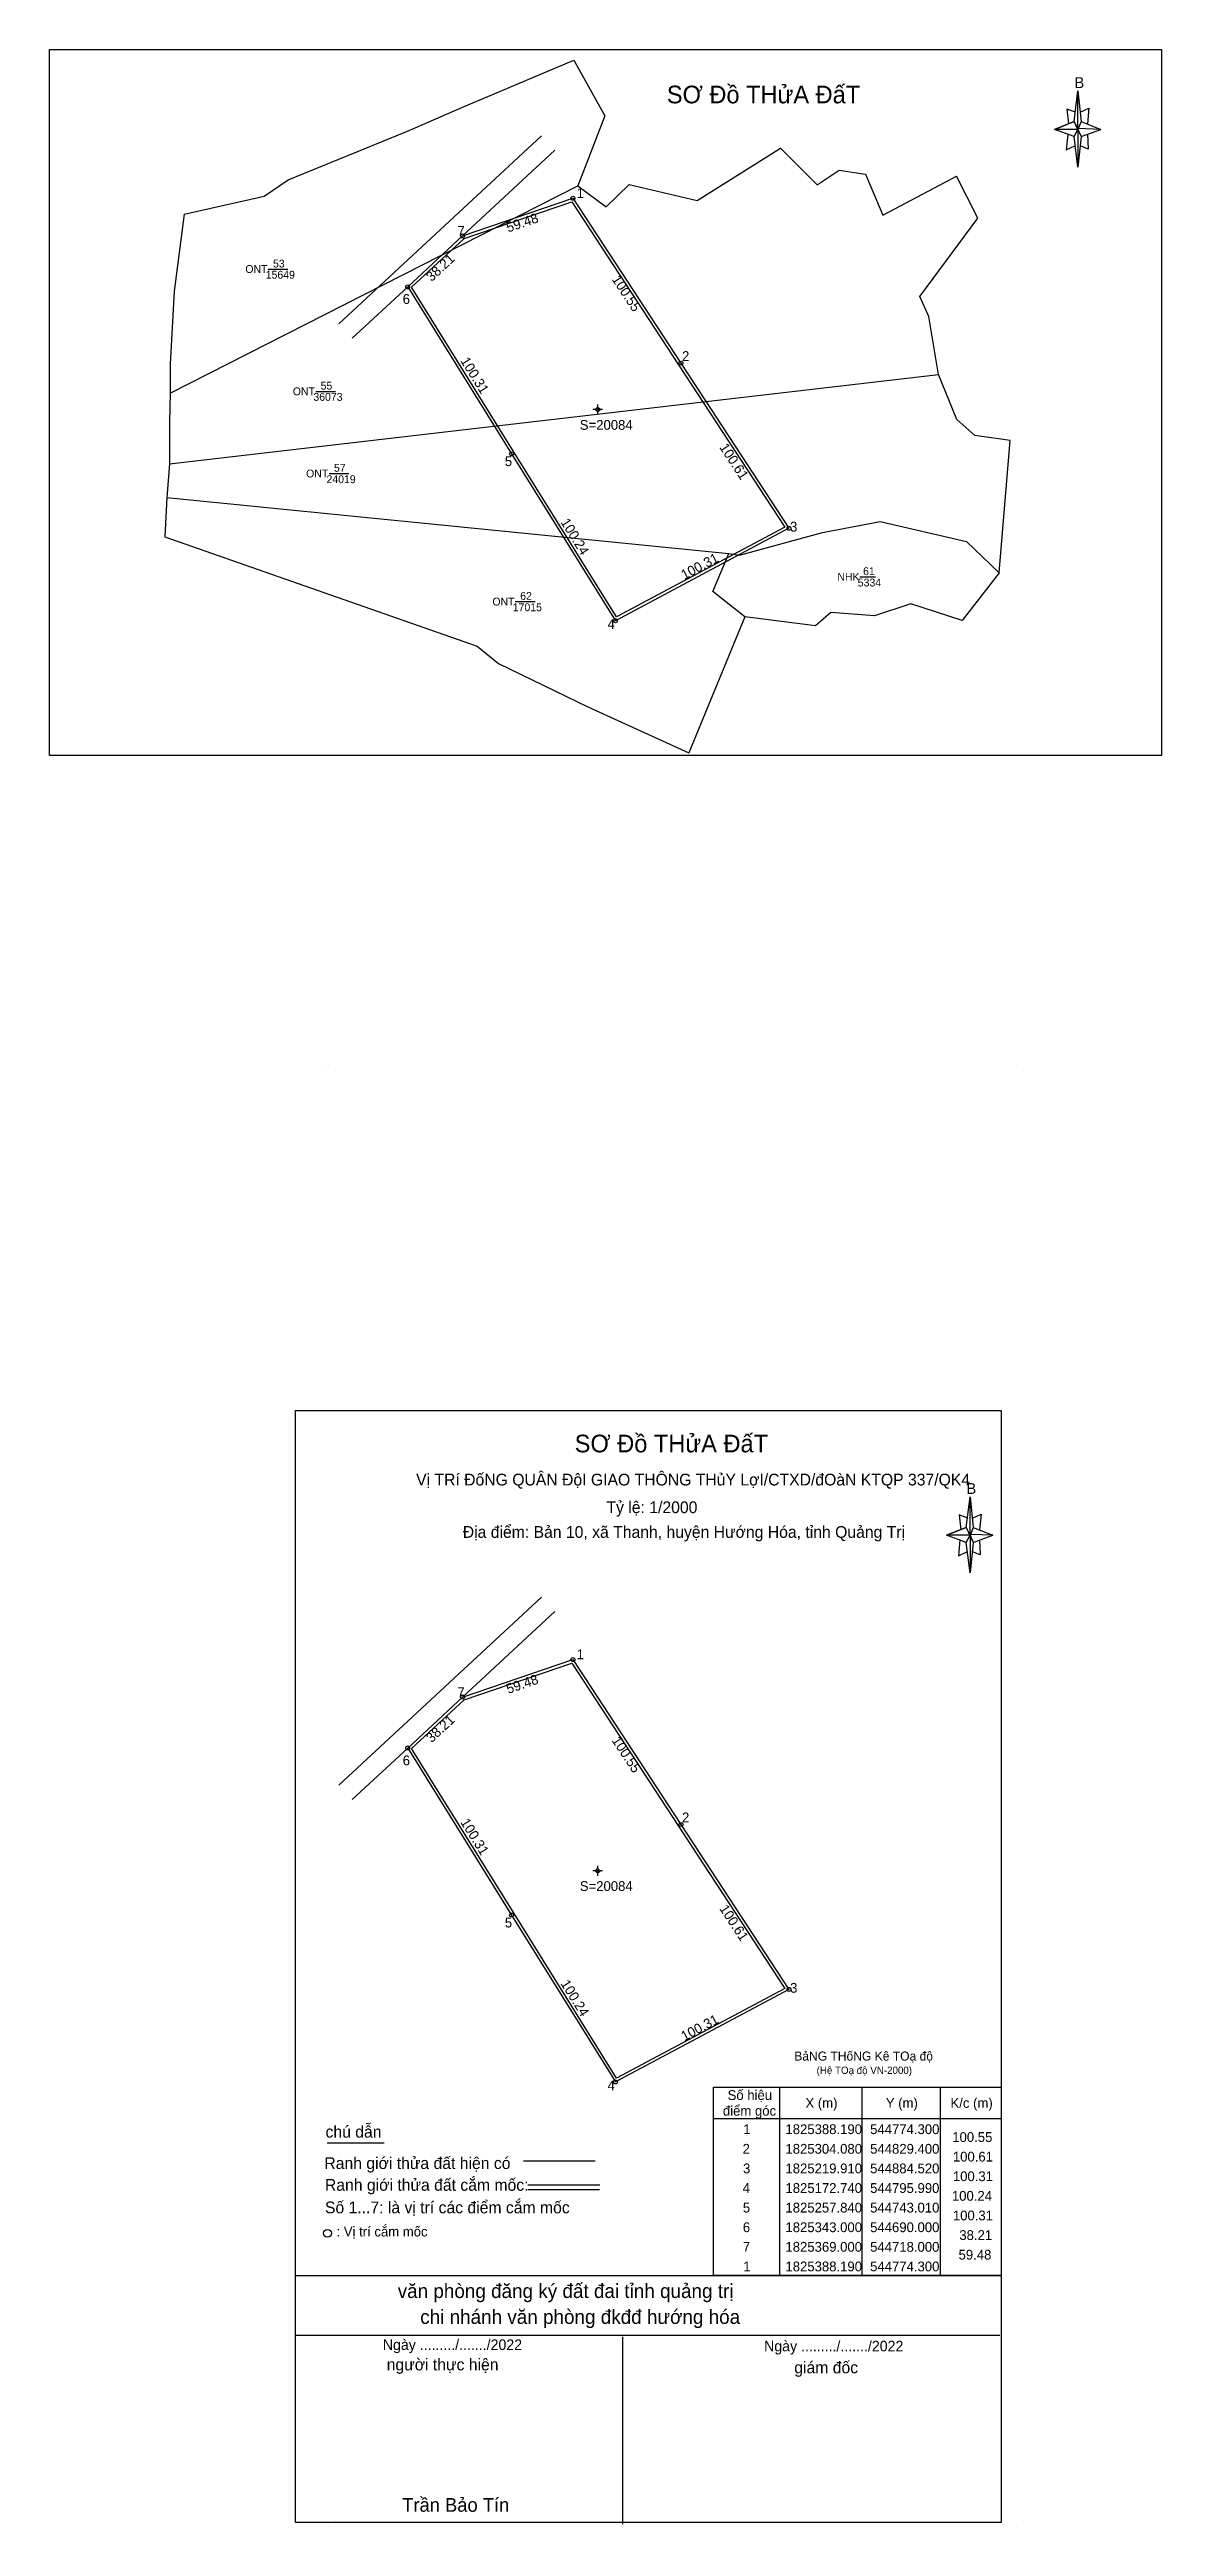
# Model space of a CAD drawing. Extents: x 544507 to 545075, y 1824201 to 1825464.
import ezdxf

# ---------------------------------------------------------------- set-up
doc = ezdxf.new("R2010")
doc.units = 0
for name, color, linetype in [('Level 1', 7, 'Continuous'), ('Level 10', 7, 'Continuous'), ('Level 11', 7, 'Continuous'), ('Level 13', 7, 'Continuous'), ('Level 17', 7, 'Continuous'), ('Level 23', 7, 'Continuous'), ('Level 5', 7, 'Continuous'), ('Level 6', 7, 'Continuous'), ('Level 63', 7, 'Continuous')]:
    doc.layers.add(name, color=color, linetype=linetype)

msp = doc.modelspace()

# ---------------------------------------------------------------- linework, layer by layer
at = {"layer": 'Level 1'}
for points in [[(544773.7, 1825386.4), (544828.1, 1825303.2), (544882.4, 1825220.5), (544796.5, 1825174.7), (544744.3, 1825258.6), (544691.9, 1825342.8), (544718.8, 1825367.7)], [(544773.7, 1824641.1), (544828.1, 1824558), (544882.4, 1824475.2), (544796.5, 1824429.5), (544744.3, 1824513.4), (544691.9, 1824597.5), (544718.8, 1824622.4)]]:
    msp.add_lwpolyline(points, close=True, dxfattribs=at)
msp.add_circle((544649.1, 1824350.3), 2, dxfattribs=at)
at = {"layer": 'Level 10'}
for p, q in [((544717.6, 1825434.4), (544774.7, 1825458.6)), ((544774.7, 1825458.6), (544790.6, 1825430.3)), ((544790.6, 1825430.3), (544776.8, 1825394.5)), ((544654.9, 1825324.1), (544758.3, 1825420)), ((544718, 1825369), (544765.1, 1825412.7)), ((544568.8, 1825288.8), (544776.8, 1825394.5)), ((544718, 1825369), (544774.3, 1825388.2)), ((544774.3, 1825388.2), (544829.4, 1825304.1)), ((544690, 1825343), (544718, 1825369)), ((544661.7, 1825316.8), (544690, 1825343)), ((544690, 1825343), (544743, 1825257.8)), ((544568.5, 1825252.7), (544960.8, 1825298.3)), ((544829.4, 1825304.1), (544884.5, 1825219.9)), ((544743, 1825257.8), (544796, 1825172.7)), ((544567.1, 1825235.6), (544853.8, 1825207)), ((544884.5, 1825219.9), (544796, 1825172.7)), ((544991.7, 1825197.2), (544972.9, 1825172.9)), ((544861.9, 1825174.8), (544833.4, 1825105.3)), ((544654.9, 1824578.8), (544758.3, 1824674.8)), ((544718, 1824623.8), (544765.1, 1824667.5)), ((544718, 1824623.8), (544774.3, 1824643)), ((544774.3, 1824643), (544829.4, 1824558.8)), ((544690, 1824597.8), (544718, 1824623.8)), ((544661.7, 1824571.5), (544690, 1824597.8)), ((544690, 1824597.8), (544743, 1824512.6)), ((544829.4, 1824558.8), (544884.5, 1824474.7)), ((544743, 1824512.6), (544796, 1824427.5)), ((544884.5, 1824474.7), (544796, 1824427.5))]:
    msp.add_line(p, q, dxfattribs=at)
for points in [[(544629, 1825397.6), (544689.9, 1825422.4), (544717.6, 1825434.4)], [(544776.8, 1825394.5), (544791.2, 1825383.8), (544802.9, 1825395.2), (544837.7, 1825387), (544880.2, 1825413.8), (544898.8, 1825395), (544910.1, 1825402.5), (544923.6, 1825400.5), (544932.3, 1825379.5), (544970, 1825399.5)], [(544960.8, 1825298.3), (544955.9, 1825327.9), (544951.2, 1825338.1), (544980.8, 1825378.1), (544970, 1825399.5)], [(544576, 1825380.1), (544616.8, 1825389.2), (544629, 1825397.6)], [(544991.7, 1825197.2), (544997.4, 1825264.6), (544979.3, 1825267.2), (544970.2, 1825275.3), (544960.8, 1825298.3)], [(544853.8, 1825207), (544859.3, 1825206.1), (544901.6, 1825217.7), (544931, 1825223.3), (544975.1, 1825213.1), (544991.7, 1825197.2)], [(544566.2, 1825215.6), (544725.5, 1825159.8), (544736.4, 1825150.9), (544781.9, 1825128.9), (544833.4, 1825105.3)], [(544861.9, 1825174.8), (544845.7, 1825187.7), (544853.8, 1825207)], [(544972.9, 1825172.9), (544946.6, 1825181.4), (544928.1, 1825175.2), (544905.9, 1825177), (544898.1, 1825170.1), (544861.9, 1825174.8)]]:
    msp.add_lwpolyline(points, dxfattribs=at)
at = {"layer": 'Level 11'}
for p, q in [((544785.7, 1825280.5), (544784.4, 1825280.5)), ((544786.9, 1825281.7), (544785.7, 1825280.5)), ((544785.7, 1825280.5), (544786.9, 1825279.2)), ((544786.9, 1825283), (544786.9, 1825281.7)), ((544788.2, 1825280.5), (544786.9, 1825281.7)), ((544786.9, 1825279.2), (544788.2, 1825280.5)), ((544786.9, 1825279.2), (544786.9, 1825278)), ((544789.4, 1825280.5), (544788.2, 1825280.5)), ((544785.7, 1824535.2), (544784.4, 1824535.2)), ((544786.9, 1824536.5), (544785.7, 1824535.2)), ((544785.7, 1824535.2), (544786.9, 1824534)), ((544786.9, 1824537.7), (544786.9, 1824536.5)), ((544788.2, 1824535.2), (544786.9, 1824536.5)), ((544786.9, 1824534), (544788.2, 1824535.2)), ((544786.9, 1824534), (544786.9, 1824532.7)), ((544789.4, 1824535.2), (544788.2, 1824535.2))]:
    msp.add_line(p, q, dxfattribs=at)
for centre in [(544786.9, 1825280.5), (544786.9, 1824535.2)]:
    msp.add_circle(centre, 0.3, dxfattribs=at)
at = {"layer": 'Level 13'}
for points in [[(544618.8, 1825352.1), (544628.9, 1825352.1)], [(544643.1, 1825289.7), (544653.2, 1825289.7)], [(544649.9, 1825247.8), (544659.9, 1825247.8)], [(544920.6, 1825195.1), (544928.6, 1825195.1)], [(544744.9, 1825182.5), (544755, 1825182.5)]]:
    msp.add_lwpolyline(points, dxfattribs=at)
at = {"layer": 'Level 17'}
msp.add_line((544649, 1824396.5), (544678, 1824396.5), dxfattribs=at)
at = {"layer": 'Level 23'}
for p, q in [((544568.5, 1825252.7), (544567.1, 1825235.6)), ((544567.1, 1825235.6), (544566.2, 1825215.6))]:
    msp.add_line(p, q, dxfattribs=at)
for points in [[(544576, 1825380.1), (544570.8, 1825340.8), (544568.9, 1825303.6), (544568.8, 1825288.8)], [(544568.8, 1825288.8), (544568.5, 1825274), (544568.5, 1825252.7)]]:
    msp.add_lwpolyline(points, dxfattribs=at)
at = {"layer": 'Level 5'}
for p, q in [((545029.9, 1825427.3), (545031.9, 1825442.9)), ((545029.9, 1825427.3), (545019.9, 1825423.3)), ((545019.9, 1825423.3), (545029.9, 1825427.3)), ((545030.7, 1825432.1), (545026.3, 1825433.7)), ((545026.3, 1825433.7), (545027.1, 1825426.1)), ((545031.9, 1825423.3), (545029.9, 1825427.3)), ((545029.9, 1825427.3), (545033.5, 1825419.7)), ((545033.1, 1825432.1), (545037.5, 1825434.1)), ((545033.5, 1825427.3), (545043.5, 1825423.3)), ((545037.5, 1825434.1), (545036.7, 1825426.1)), ((545029.9, 1825419.7), (545019.9, 1825423.3)), ((545031.9, 1825423.3), (545019.9, 1825423.3)), ((545026.7, 1825420.9), (545025.9, 1825412.9)), ((545025.9, 1825412.9), (545030.3, 1825414.9)), ((545043.5, 1825423.3), (545031.9, 1825423.7)), ((545031.9, 1825423.7), (545031.9, 1825423.3)), ((545031.9, 1825423.3), (545033.5, 1825419.7)), ((545033.5, 1825419.7), (545031.9, 1825404.1)), ((545037.1, 1825413.3), (545033.1, 1825414.9)), ((545033.5, 1825419.7), (545043.5, 1825423.3)), ((545033.5, 1825419.7), (545043.5, 1825423.3)), ((545036.7, 1825420.9), (545037.1, 1825413.3)), ((544648.1, 1824946.3), (544648.1, 1824946.3)), ((544648.1, 1824946.3), (544648.1, 1824946.3)), ((544648.1, 1824946.3), (544648.1, 1824946.3)), ((544649.7, 1824946), (544649.7, 1824946)), ((544649.7, 1824946), (544649.7, 1824946)), ((544974.9, 1824710.3), (544976.9, 1824725.9)), ((544978.1, 1824715.1), (544982.5, 1824717.1)), ((544982.5, 1824717.1), (544981.7, 1824709.1)), ((544974.9, 1824710.3), (544964.9, 1824706.3)), ((544964.9, 1824706.3), (544974.9, 1824710.3)), ((544974.9, 1824702.7), (544964.9, 1824706.3)), ((544976.9, 1824706.3), (544964.9, 1824706.3)), ((544975.7, 1824715.1), (544971.3, 1824716.7)), ((544971.3, 1824716.7), (544972.1, 1824709.1)), ((544976.9, 1824706.3), (544974.9, 1824710.3)), ((544974.9, 1824710.3), (544978.5, 1824702.7)), ((544988.5, 1824706.3), (544976.9, 1824706.7)), ((544976.9, 1824706.7), (544976.9, 1824706.3)), ((544976.9, 1824706.3), (544978.5, 1824702.7)), ((544978.5, 1824710.3), (544988.5, 1824706.3)), ((544978.5, 1824702.7), (544988.5, 1824706.3)), ((544978.5, 1824702.7), (544988.5, 1824706.3)), ((544971.7, 1824703.9), (544970.9, 1824695.9)), ((544970.9, 1824695.9), (544975.3, 1824697.9)), ((544978.5, 1824702.7), (544976.9, 1824687.1)), ((544982.1, 1824696.3), (544978.1, 1824697.9)), ((544981.7, 1824703.9), (544982.1, 1824696.3)), ((544632.8, 1824328.8), (544992.8, 1824328.8)), ((544632.8, 1824298.4), (544992, 1824298.4)), ((544632.8, 1824298.4), (544992, 1824298.4)), ((544632.8, 1824298.4), (544992, 1824298.4)), ((544632.8, 1824202.8), (544632.8, 1824298.4)), ((544799.7, 1824201.9), (544799.7, 1824297.5)), ((544992.8, 1824202.8), (544632.8, 1824202.8)), ((544648.1, 1824201), (544648.1, 1824201)), ((544648.1, 1824201), (544648.1, 1824201)), ((544648.1, 1824201), (544648.1, 1824201)), ((544649.7, 1824200.8), (544649.7, 1824200.8)), ((544649.7, 1824200.8), (544649.7, 1824200.8)), ((544649.7, 1824200.8), (544649.7, 1824200.8))]:
    msp.add_line(p, q, dxfattribs=at)
for points in [[(544507.3, 1825104), (544507.3, 1825464), (545074.5, 1825464), (545074.5, 1825104)], [(545031.9, 1825442.9), (545033.5, 1825427.3), (545031.9, 1825423.3)], [(545031.9, 1825423.3), (545031.9, 1825404.1), (545029.9, 1825419.7)], [(544632.8, 1824770), (544992.8, 1824770), (544992.8, 1824202.8), (544632.8, 1824202.8)], [(544976.9, 1824725.9), (544978.5, 1824710.3), (544976.9, 1824706.3)], [(544976.9, 1824706.3), (544976.9, 1824687.1), (544974.9, 1824702.7)]]:
    msp.add_lwpolyline(points, close=True, dxfattribs=at)
at = {"layer": 'Level 6'}
for p, q in [((545000.4, 1824946.1), (545000.4, 1824946.1)), ((545000.4, 1824946.1), (545000.4, 1824946.1)), ((545000.4, 1824946.1), (545000.4, 1824946.1)), ((544749.1, 1824387.2), (544785.7, 1824387.2)), ((544751.3, 1824375.1), (544788.1, 1824375.1)), ((544751.3, 1824372.7), (544787.8, 1824372.7)), ((545000.4, 1824200.8), (545000.4, 1824200.8)), ((545000.4, 1824200.8), (545000.4, 1824200.8)), ((545000.4, 1824200.8), (545000.4, 1824200.8))]:
    msp.add_line(p, q, dxfattribs=at)
at = {"layer": 'Level 63'}
for p, q in [((544879.6, 1824424.8), (544879.6, 1824328.8)), ((544921.6, 1824424.8), (544921.6, 1824328.8)), ((544961.6, 1824424.8), (544961.6, 1824328.8)), ((544846, 1824408.8), (544992.8, 1824408.8))]:
    msp.add_line(p, q, dxfattribs=at)
msp.add_lwpolyline([(544846, 1824424.8), (544992.8, 1824424.8), (544992.8, 1824328.8), (544846, 1824328.8)], close=True, dxfattribs=at)
for centre in [(544774.3, 1825388.2), (544718, 1825369), (544690, 1825343), (544829.4, 1825304.1), (544743, 1825257.8), (544884.5, 1825219.9), (544796, 1825172.7), (544774.3, 1824642.9), (544718, 1824623.8), (544690, 1824597.8), (544829.4, 1824558.8), (544743, 1824512.6), (544884.5, 1824474.7), (544796, 1824427.5)]:
    msp.add_circle(centre, 1, dxfattribs=at)

# ---------------------------------------------------------------- texts
at = {"layer": 'Level 1'}
for s, height, p in [('S=20084', 5, (544777.8, 1825270.1)), ('S=20084', 5, (544777.8, 1824524.9)), ('BảNG THốNG Kê TOạ độ ', 4.6, (544887.2, 1824438.4)), ('(Hệ TOạ độ VN-2000)', 3.72, (544898.6, 1824431.6)), (': Vị trí cắm mốc', 5, (544653.7, 1824348.7))]:
    msp.add_text(s, height=height, dxfattribs=at).set_placement(p)
at = {"layer": 'Level 13'}
for s, p in [('ONT ', (544607.2, 1825350.1)), ('15649', (544617.6, 1825347.2)), ('53', (544621.3, 1825352.9)), ('ONT ', (544631.4, 1825287.7)), ('36073', (544641.9, 1825284.9)), ('55', (544645.6, 1825290.6)), ('ONT ', (544638.2, 1825245.8)), ('57', (544652.4, 1825248.7)), ('24019', (544648.6, 1825242.9)), ('NHK ', (544909.2, 1825193.1)), ('61', (544922.3, 1825196)), ('ONT ', (544733.2, 1825180.5)), ('62', (544747.4, 1825183.4)), ('5334', (544919.6, 1825190.2)), ('17015', (544743.6, 1825177.6))]:
    msp.add_text(s, height=4, dxfattribs=at).set_placement(p)
at = {"layer": 'Level 5'}
for s, height, p in [('B', 5.51, (545030.2, 1825444.4)), ('SƠ Đồ THửA ĐấT', 9, (544822.2, 1825436.6)), ('SƠ Đồ THửA ĐấT', 9, (544775.2, 1824748.6)), ('Vị TRí ĐốNG QUÂN ĐộI GIAO THÔNG THủY LợI/CTXD/đOàN KTQP 337/QK4', 6, (544694.3, 1824731.7)), ('B', 5.51, (544975.1, 1824727.4)), ('Tỷ lệ: 1/2000', 6, (544791.4, 1824717.6)), ('Địa điểm: Bản 10, xã Thanh, huyện Hướng Hóa, tỉnh Quảng Trị', 6, (544718.1, 1824705)), ('văn phòng đăng ký đất đai tỉnh quảng trị', 7.2, (544684.9, 1824317.3)), ('chi nhánh văn phòng đkđđ hướng hóa', 7.2, (544696.4, 1824304.1)), ('Ngày ........./......./2022', 5.4, (544677.3, 1824290.8)), ('Ngày ........./......./2022', 5.4, (544871.8, 1824290.1)), ('người thực hiện', 6, (544679.3, 1824280.4)), ('giám đốc', 6, (544887.2, 1824278.9)), ('Trần Bảo Tín', 7, (544687.2, 1824208.3))]:
    msp.add_text(s, height=height, dxfattribs=at).set_placement(p)
at = {"layer": 'Level 6'}
for s, p in [('chú dẫn', (544648.1, 1824399.1)), ('Ranh giới thửa đất hiện có ', (544647.5, 1824383.1)), ('Ranh giới thửa đất cắm mốc:', (544647.8, 1824372)), ('Số 1...7: là vị trí các điểm cắm mốc', (544647.8, 1824360.5))]:
    msp.add_text(s, height=6, dxfattribs=at).set_placement(p)
at = {"layer": 'Level 63'}
for s, height, p in [(' 1', 5, (544774.3, 1825388.3)), (' 7', 5, (544713.5, 1825369)), (' 6', 5, (544685.6, 1825334.3)), (' 2', 5, (544828.1, 1825305.2)), (' 5', 5, (544737.7, 1825251.6)), (' 3', 5, (544883.2, 1825218.2)), (' 4', 5, (544790.1, 1825168.5)), ('D', 0.0401, (544634.8, 1825149.8)), ('D', 0.0401, (544634.8, 1825149.8)), ('D', 0.0401, (544634.8, 1825149.8)), ('D', 0.0401, (544634.8, 1825149.8)), ('D', 0.0401, (544634.8, 1825149.8)), ('D', 0.0401, (544634.8, 1825149.8)), ('D', 0.0401, (544634.8, 1825149.8)), ('D', 0.0401, (544634.8, 1825149.8)), ('D', 0.0401, (544634.8, 1825149.8)), ('D', 0.0401, (544634.8, 1825149.8)), ('D', 0.0401, (544634.8, 1825149.8)), ('D', 0.0401, (544634.8, 1825149.8)), ('D', 0.0401, (544634.8, 1825149.8)), ('D', 0.0401, (544634.8, 1825149.8)), ('D', 0.0401, (544634.8, 1825149.8)), (' 1', 5, (544774.3, 1824643.1)), (' 7', 5, (544713.5, 1824623.8)), (' 6', 5, (544685.6, 1824589)), (' 2', 5, (544828.1, 1824559.9)), (' 5', 5, (544737.7, 1824506.3)), (' 3', 5, (544883.2, 1824473)), (' 4', 5, (544790.1, 1824423.2)), ('điểm góc', 5, (544850.8, 1824410.3)), ('Số hiệu', 5, (544853.2, 1824418.3)), ('X (m)', 5, (544892.9, 1824414.3)), ('Y (m)', 5, (544933.9, 1824414.3)), ('K/c (m)', 5, (544966.9, 1824414.3)), ('D', 0.0401, (544634.8, 1824404.5)), ('D', 0.0401, (544634.8, 1824404.5)), ('D', 0.0401, (544634.8, 1824404.5)), ('D', 0.0401, (544634.8, 1824404.5)), ('D', 0.0401, (544634.8, 1824404.5)), ('D', 0.0401, (544634.8, 1824404.5)), ('D', 0.0401, (544634.8, 1824404.5)), ('D', 0.0401, (544634.8, 1824404.5)), ('D', 0.0401, (544634.8, 1824404.5)), ('D', 0.0401, (544634.8, 1824404.5)), ('D', 0.0401, (544634.8, 1824404.5)), ('D', 0.0401, (544634.8, 1824404.5)), ('D', 0.0401, (544634.8, 1824404.5)), ('D', 0.0401, (544634.8, 1824404.5)), ('D', 0.0401, (544634.8, 1824404.5)), (' 1', 5, (544859.3, 1824400.9)), ('1825388.190', 5, (544882.7, 1824400.9)), ('544774.300', 5, (544925.9, 1824400.9)), ('100.55', 5, (544967.8, 1824396.9)), (' 2', 5, (544859, 1824390.9)), ('1825304.080', 5, (544882.7, 1824390.9)), ('544829.400', 5, (544925.9, 1824390.9)), ('100.61', 5, (544968.1, 1824386.9)), (' 3', 5, (544859.2, 1824380.9)), ('1825219.910', 5, (544882.7, 1824380.9)), ('1825172.740', 5, (544882.7, 1824370.9)), ('544884.520', 5, (544925.9, 1824380.9)), ('544795.990', 5, (544925.9, 1824370.9)), ('100.31', 5, (544968.1, 1824376.9)), (' 4', 5, (544859, 1824370.9)), (' 5', 5, (544859.1, 1824360.9)), ('1825257.840', 5, (544882.7, 1824360.9)), ('544743.010', 5, (544925.9, 1824360.9)), ('100.24', 5, (544967.6, 1824366.9)), (' 6', 5, (544859.1, 1824350.9)), ('1825343.000', 5, (544882.7, 1824350.9)), ('544690.000', 5, (544925.9, 1824350.9)), ('100.31', 5, (544968.1, 1824356.9)), ('38.21', 5, (544971.4, 1824346.9)), (' 7', 5, (544859.1, 1824340.9)), ('1825369.000', 5, (544882.7, 1824340.9)), ('544718.000', 5, (544925.9, 1824340.9)), ('59.48', 5, (544971, 1824336.9)), (' 1', 5, (544859.3, 1824330.9)), ('1825388.190', 5, (544882.7, 1824330.9)), ('544774.300', 5, (544925.9, 1824330.9))]:
    msp.add_text(s, height=height, dxfattribs=at).set_placement(p)
for s, rotation, p in [('59.48', 18.8218, (544741.3, 1825370.7)), ('38.21', 42.8789, (544702.2, 1825345.4)), ('100.55', 303.2286, (544793.9, 1825346.9)), ('100.31', 301.9012, (544716.7, 1825305.3)), ('100.61', 303.2194, (544848.8, 1825261.2)), ('100.24', 301.9048, (544767.8, 1825223)), ('100.31', 28.0493, (544831.1, 1825193.5)), ('59.48', 18.8218, (544741.3, 1824625.4)), ('38.21', 42.8789, (544702.2, 1824600.2)), ('100.55', 303.2286, (544793.9, 1824601.7)), ('100.31', 301.9012, (544716.7, 1824560)), ('100.61', 303.2194, (544848.8, 1824515.9)), ('100.24', 301.9048, (544767.8, 1824477.7)), ('100.31', 28.0493, (544831.1, 1824448.2))]:
    msp.add_text(s, height=5, rotation=rotation, dxfattribs=at).set_placement(p)

doc.saveas('drawing.dxf')
